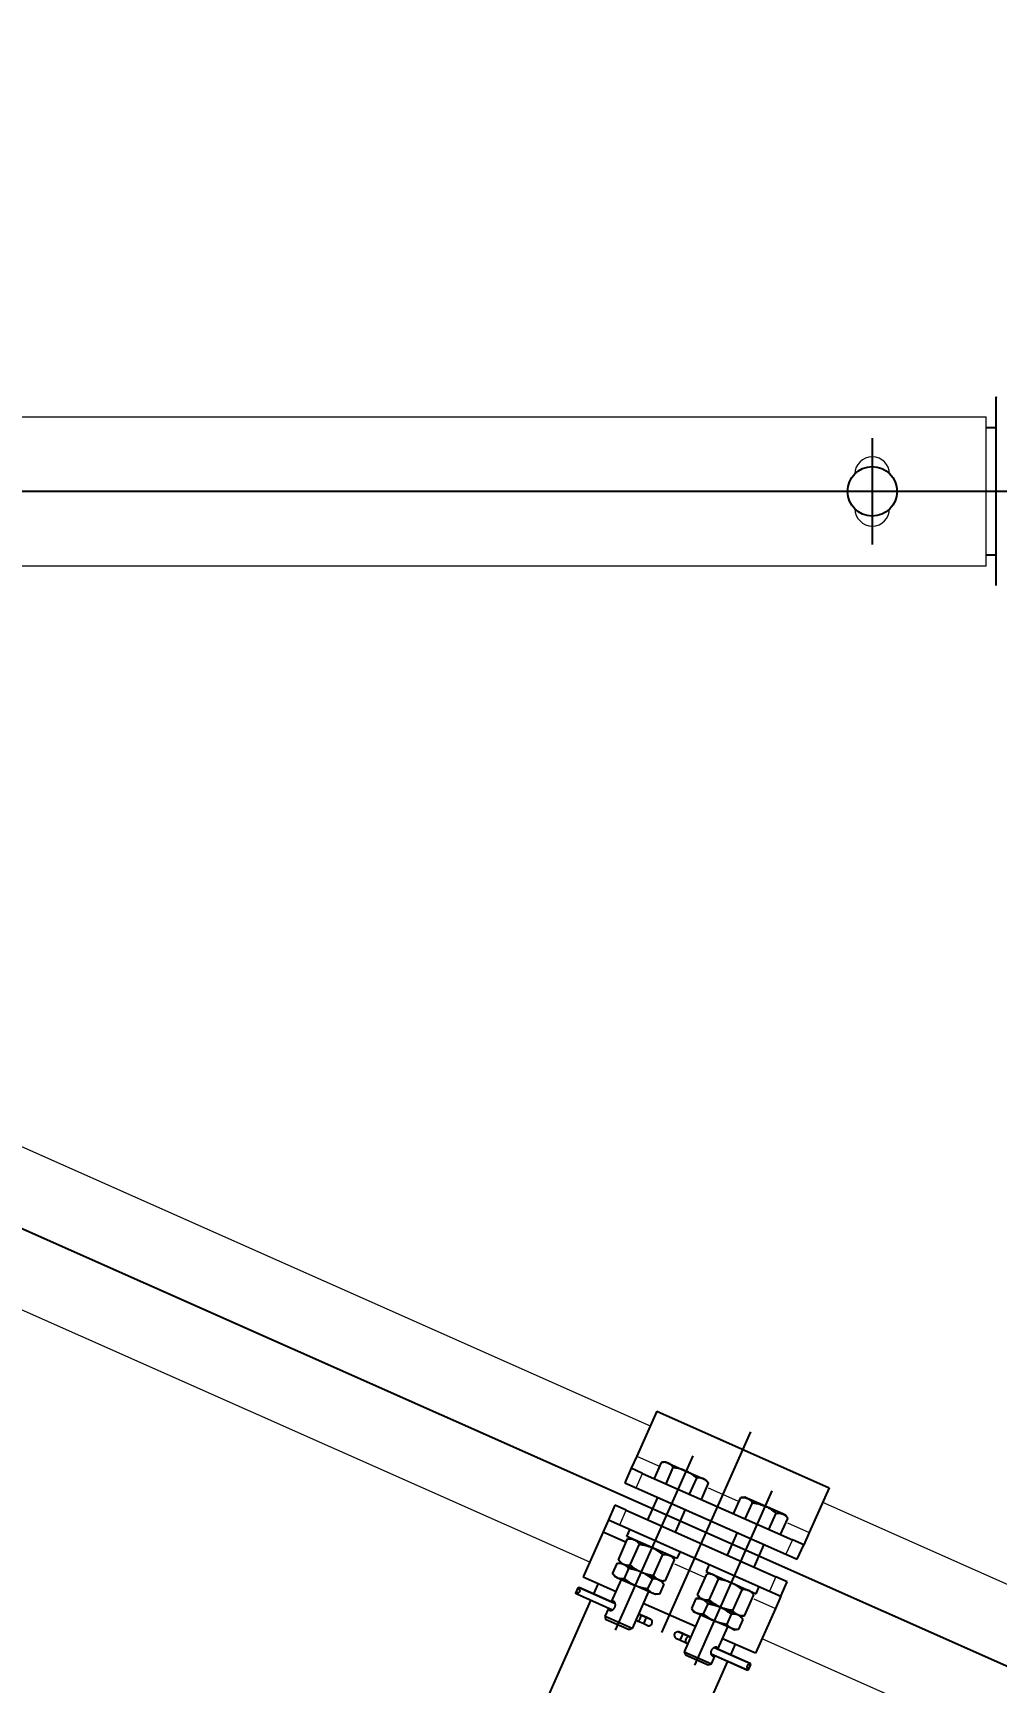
# Model space of a CAD drawing. Header units: millimetres. Extents: x -37020 to 35906, y -101 to 52234.
# Drawn here: x -148.436 to -148.047, y 226.76 to 227.426 of the extents above; entities that cross this region are included whole.
import ezdxf

# ---------------------------------------------------------------- set-up
doc = ezdxf.new("R2010")
doc.units = ezdxf.units.MM
doc.header["$PDMODE"] = 35
doc.header["$PDSIZE"] = 1
doc.linetypes.add('CENTER', pattern=[50.8, 31.75, -6.35, 6.35, -6.35])
for name, color, linetype in [('Catenaria', 2, 'Continuous'), ('GE-Cotas', 1, 'Continuous'), ('Layer1', 1, 'Continuous')]:
    doc.layers.add(name, color=color, linetype=linetype)
doc.styles.add('Romans', font='romans.shx', dxfattribs={"width": 0.8})
doc.dimstyles.new('COTAS GENERAL', dxfattribs={"dimscale": 0.1, "dimtxt": 2.5, "dimasz": 2.5, "dimexe": 1, "dimexo": 1, "dimgap": 1.25, "dimtad": 1, "dimzin": 1, "dimdsep": 46, "dimtxsty": 'Romans', "dimcen": 1, "dimclrd": 2, "dimclre": 1, "dimclrt": 3, "dimaunit": 1, "dimadec": 3, "dimazin": 0, "dimtfac": 1, "dimtix": 1, "dimtmove": 0, "dimatfit": 0, "dimfxl": 1, "dimtolj": 1, "dimarcsym": 0})

# ---------------------------------------------------------------- blocks, each defined once
blk = doc.blocks.new('*D255')
at = {"layer": 'Defpoints', "color": 0, "transparency": 16777216}
for p in [(-146.38785, 228.7464), (-146.85486, 228.65787), (-148.91933, 220.97282)]:
    blk.add_point(p, dxfattribs=at)
at = {"layer": 'GE-Cotas', "color": 1, "lineweight": -2, "transparency": 16777216}
for p, q in [((-146.65486, 228.65787), (-146.58785, 228.7464)), ((-146.58785, 228.7464), (-145.85332, 228.7464)), ((-146.80486, 228.65787), (-146.65486, 228.65787))]:
    blk.add_line(p, q, dxfattribs=at)
at = {"layer": 'GE-Cotas', "color": 3, "linetype": 'Continuous', "transparency": 16777216, "insert": (-146.08934, 228.8714), "char_height": 0.125, "attachment_point": 5, "style": 'Romans'}
blk.add_mtext('\\A1;+7685', dxfattribs=at)
blk = doc.blocks.new('*D256')
at = {"layer": 'Defpoints', "color": 0, "transparency": 16777216}
for p in [(-146.32147, 228.98724), (-146.79541, 228.89344), (-148.91933, 220.97282)]:
    blk.add_point(p, dxfattribs=at)
at = {"layer": 'GE-Cotas', "color": 1, "lineweight": -2, "transparency": 16777216}
for p, q in [((-146.59541, 228.89344), (-146.52147, 228.98724)), ((-146.52147, 228.98724), (-145.81611, 228.98724)), ((-146.74541, 228.89344), (-146.59541, 228.89344))]:
    blk.add_line(p, q, dxfattribs=at)
at = {"layer": 'GE-Cotas', "color": 3, "linetype": 'Continuous', "transparency": 16777216, "insert": (-146.03754, 229.11224), "char_height": 0.125, "attachment_point": 5, "style": 'Romans'}
blk.add_mtext('\\A1;+7921', dxfattribs=at)
blk = doc.blocks.new('*D257')
at = {"layer": 'Defpoints', "color": 0, "transparency": 16777216}
for p in [(-146.36041, 227.26843), (-147.026, 227.2406), (-148.91933, 220.97282)]:
    blk.add_point(p, dxfattribs=at)
at = {"layer": 'GE-Cotas', "color": 1, "lineweight": -2, "transparency": 16777216}
for p, q in [((-146.76041, 227.2406), (-146.56041, 227.26843)), ((-146.56041, 227.26843), (-145.82589, 227.26843)), ((-146.976, 227.2406), (-146.76041, 227.2406))]:
    blk.add_line(p, q, dxfattribs=at)
at = {"layer": 'GE-Cotas', "color": 3, "linetype": 'Continuous', "transparency": 16777216, "insert": (-146.0619, 227.39343), "char_height": 0.125, "attachment_point": 5, "style": 'Romans'}
blk.add_mtext('\\A1;+6268', dxfattribs=at)
blk = doc.blocks.new('*D259')
at = {"layer": 'Defpoints', "color": 0, "transparency": 16777216}
for p in [(-146.10125, 229.75645), (-146.57177, 229.57645), (-148.91933, 220.97282)]:
    blk.add_point(p, dxfattribs=at)
at = {"layer": 'GE-Cotas', "color": 1, "lineweight": -2, "transparency": 16777216}
for p, q in [((-146.37177, 229.57645), (-146.30125, 229.75645)), ((-146.30125, 229.75645), (-145.56256, 229.75645)), ((-146.52177, 229.57645), (-146.37177, 229.57645))]:
    blk.add_line(p, q, dxfattribs=at)
at = {"layer": 'GE-Cotas', "color": 3, "linetype": 'Continuous', "transparency": 16777216, "insert": (-145.80066, 229.88145), "char_height": 0.125, "attachment_point": 5, "style": 'Romans'}
blk.add_mtext('\\A1;+8604', dxfattribs=at)
blk = doc.blocks.new('p in 2000')
at = {"layer": 'Layer1', "linetype": 'Continuous', "lineweight": 15}
for p, q in [((-149.60228, 229.43058), (-149.15589, 229.43058)), ((-149.15589, 229.37028), (-149.15589, 229.43058)), ((-149.15589, 229.37028), (-149.63996, 229.37028)), ((-149.73421, 229.21945), (-149.29161, 229.02299)), ((-149.31607, 228.96788), (-149.76649, 229.1678)), ((-149.29705, 229.01073), (-149.28827, 229.00684)), ((-149.29725, 228.99795), (-149.29468, 229.00375)), ((-149.26817, 228.99791), (-149.25628, 228.99264)), ((-149.22196, 228.99208), (-149.06741, 228.92348)), ((-149.30389, 228.983), (-149.30131, 228.98881)), ((-149.23618, 228.98371), (-149.2274, 228.97982)), ((-149.23417, 228.9769), (-149.23675, 228.97109)), ((-149.28177, 228.96726), (-149.26989, 228.96199)), ((-149.2408, 228.96195), (-149.24338, 228.95615)), ((-149.24978, 228.95306), (-149.24101, 228.94917)), ((-149.09188, 228.86836), (-149.24642, 228.93696))]:
    blk.add_line(p, q, dxfattribs=at)
at = {"layer": 'Layer1'}
for p, q in [((-149.15589, 229.42618), (-149.15189, 229.42618)), ((-149.15189, 229.37468), (-149.15589, 229.37468)), ((-149.289, 229.02886), (-149.29705, 229.01073)), ((-149.289, 229.02886), (-149.21936, 228.99795)), ((-149.29925, 229.00578), (-149.30182, 228.99998)), ((-149.29705, 229.01073), (-149.29925, 229.00578)), ((-149.29468, 229.00375), (-149.29925, 229.00578)), ((-149.30182, 228.99998), (-149.29725, 228.99795)), ((-149.29725, 228.99795), (-149.23675, 228.97109)), ((-149.29468, 229.00375), (-149.23417, 228.9769)), ((-149.21936, 228.99795), (-149.2274, 228.97982)), ((-149.30846, 228.98503), (-149.31066, 228.98008)), ((-149.30588, 228.99084), (-149.30846, 228.98503)), ((-149.30846, 228.98503), (-149.30389, 228.983)), ((-149.30131, 228.98881), (-149.30588, 228.99084)), ((-149.30131, 228.98881), (-149.2408, 228.96195)), ((-149.31066, 228.98008), (-149.3187, 228.96195)), ((-149.31066, 228.98008), (-149.30188, 228.97619)), ((-149.30389, 228.983), (-149.24338, 228.95615)), ((-149.2274, 228.97982), (-149.2296, 228.97487)), ((-149.2296, 228.97487), (-149.23417, 228.9769)), ((-149.23218, 228.96906), (-149.2296, 228.97487)), ((-149.23675, 228.97109), (-149.23218, 228.96906)), ((-149.3187, 228.96195), (-149.30536, 228.95603)), ((-149.31265, 228.95927), (-149.31453, 228.95504)), ((-149.23623, 228.95992), (-149.2408, 228.96195)), ((-149.23881, 228.95412), (-149.23623, 228.95992)), ((-149.31568, 228.95244), (-149.3416, 228.89404)), ((-149.24338, 228.95615), (-149.23881, 228.95412)), ((-149.23881, 228.95412), (-149.24101, 228.94917)), ((-149.27337, 228.94183), (-149.29439, 228.95116)), ((-149.24101, 228.94917), (-149.24905, 228.93104)), ((-149.24905, 228.93104), (-149.2624, 228.93696)), ((-149.25735, 228.93472), (-149.25923, 228.93049)), ((-149.26038, 228.92789), (-149.28756, 228.86666))]:
    blk.add_line(p, q, dxfattribs=at)
at = {"layer": 'Layer1', "linetype": 'CENTER'}
for p, q in [((-149.20189, 229.42194), (-149.20189, 229.37892)), ((-148.16789, 229.40043), (-150.64148, 229.40043)), ((-150.03841, 229.32149), (-148.48189, 228.6304)), ((-149.25105, 229.02046), (-149.28701, 228.93944)), ((-149.27445, 229.01087), (-149.30573, 228.9404)), ((-149.24246, 228.99667), (-149.27374, 228.9262))]:
    blk.add_line(p, q, dxfattribs=at)
at = {"layer": 'Layer1', "linetype": 'Continuous'}
for p, q in [((-149.28992, 229.00164), (-149.28702, 229.00817)), ((-149.28702, 229.00817), (-149.28542, 229.00834)), ((-149.28542, 229.00834), (-149.28432, 229.00785)), ((-149.28517, 228.99953), (-149.28227, 229.00606)), ((-149.28432, 229.00785), (-149.27719, 229.00469)), ((-149.27719, 229.00469), (-149.27007, 229.00153)), ((-149.27567, 228.99532), (-149.27277, 229.00185)), ((-149.27092, 228.99321), (-149.26802, 228.99974)), ((-149.27007, 229.00153), (-149.26897, 229.00104)), ((-149.26897, 229.00104), (-149.26802, 228.99974)), ((-149.29254, 228.98491), (-149.28848, 228.99405)), ((-149.25793, 228.98744), (-149.25503, 228.99397)), ((-149.25343, 228.99414), (-149.25503, 228.99397)), ((-149.25233, 228.99365), (-149.25343, 228.99414)), ((-149.25318, 228.98533), (-149.25028, 228.99186)), ((-149.2452, 228.99049), (-149.25233, 228.99365)), ((-149.27751, 228.98919), (-149.28157, 228.98005)), ((-149.23808, 228.98733), (-149.2452, 228.99049)), ((-149.24368, 228.98112), (-149.24078, 228.98765)), ((-149.23893, 228.97901), (-149.23603, 228.98554)), ((-149.23698, 228.98684), (-149.23808, 228.98733)), ((-149.23603, 228.98554), (-149.23698, 228.98684)), ((-149.301, 228.97825), (-149.29972, 228.98115)), ((-149.28083, 228.9693), (-149.301, 228.97825)), ((-149.25649, 228.97985), (-149.26055, 228.97071)), ((-149.30447, 228.96885), (-149.30074, 228.97725)), ((-149.30074, 228.97725), (-149.29914, 228.97742)), ((-149.29972, 228.96675), (-149.29599, 228.97515)), ((-149.27954, 228.9722), (-149.28083, 228.9693)), ((-149.24958, 228.96585), (-149.24552, 228.97499)), ((-149.30512, 228.96738), (-149.30691, 228.96337)), ((-149.30512, 228.96738), (-149.30352, 228.96755)), ((-149.30352, 228.96755), (-149.30447, 228.96885)), ((-149.30352, 228.96755), (-149.30242, 228.96706)), ((-149.30242, 228.96706), (-149.2953, 228.9639)), ((-149.30037, 228.96528), (-149.30216, 228.96126)), ((-149.29022, 228.96253), (-149.28649, 228.97093)), ((-149.28547, 228.96042), (-149.28174, 228.96882)), ((-149.28269, 228.97012), (-149.28174, 228.96882)), ((-149.26773, 228.96695), (-149.26901, 228.96405)), ((-149.30723, 228.95181), (-149.30322, 228.96085)), ((-149.30596, 228.96207), (-149.30691, 228.96337)), ((-149.30486, 228.96158), (-149.30596, 228.96207)), ((-149.30486, 228.96158), (-149.29773, 228.95842)), ((-149.29061, 228.95526), (-149.29773, 228.95842)), ((-149.2953, 228.9639), (-149.28817, 228.96074)), ((-149.29088, 228.96106), (-149.29266, 228.95704)), ((-149.28817, 228.96074), (-149.28707, 228.96025)), ((-149.28613, 228.95895), (-149.28791, 228.95494)), ((-149.28547, 228.96042), (-149.28707, 228.96025)), ((-149.28707, 228.96025), (-149.28613, 228.95895)), ((-149.27248, 228.95465), (-149.26875, 228.96306)), ((-149.26901, 228.96405), (-149.24884, 228.9551)), ((-149.26715, 228.96323), (-149.26875, 228.96306)), ((-149.26773, 228.95255), (-149.264, 228.96095)), ((-149.24884, 228.9551), (-149.24755, 228.958)), ((-149.3217, 228.95539), (-149.32076, 228.95752)), ((-149.30688, 228.94853), (-149.32152, 228.95503)), ((-149.30689, 228.94853), (-149.3215, 228.95502)), ((-149.30573, 228.95113), (-149.32036, 228.95763)), ((-149.32034, 228.95763), (-149.30573, 228.95114)), ((-149.29225, 228.95598), (-149.29889, 228.94103)), ((-149.28951, 228.95477), (-149.29061, 228.95526)), ((-149.28791, 228.95494), (-149.28951, 228.95477)), ((-149.27313, 228.95318), (-149.27492, 228.94917)), ((-149.27153, 228.95335), (-149.27313, 228.95318)), ((-149.27248, 228.95465), (-149.27153, 228.95335)), ((-149.27043, 228.95286), (-149.27153, 228.95335)), ((-149.26331, 228.9497), (-149.27043, 228.95286)), ((-149.25823, 228.94833), (-149.2545, 228.95673)), ((-149.25348, 228.94622), (-149.24975, 228.95462)), ((-149.24975, 228.95462), (-149.2507, 228.95592)), ((-149.30985, 228.9459), (-149.30839, 228.9492)), ((-149.29889, 228.94103), (-149.30985, 228.9459)), ((-149.30936, 228.94463), (-149.30985, 228.9459)), ((-149.30016, 228.94054), (-149.30936, 228.94463)), ((-149.29559, 228.94663), (-149.29627, 228.94693)), ((-149.29626, 228.94694), (-149.29561, 228.94665)), ((-149.29602, 228.94446), (-149.29585, 228.94469)), ((-149.29585, 228.94469), (-149.2957, 228.94496)), ((-149.2957, 228.94496), (-149.29557, 228.94524)), ((-149.29559, 228.94663), (-149.29561, 228.94665)), ((-149.29561, 228.94665), (-149.29302, 228.9455)), ((-149.29549, 228.94649), (-149.29559, 228.94663)), ((-149.29303, 228.9455), (-149.29559, 228.94663)), ((-149.29557, 228.94524), (-149.29548, 228.94552)), ((-149.29543, 228.9463), (-149.29549, 228.94649)), ((-149.29548, 228.94552), (-149.29542, 228.94581)), ((-149.29541, 228.94607), (-149.29543, 228.9463)), ((-149.29542, 228.94581), (-149.29541, 228.94607)), ((-149.29303, 228.9455), (-149.29302, 228.9455)), ((-149.29139, 228.94477), (-149.29303, 228.9455)), ((-149.29302, 228.9455), (-149.29143, 228.94479)), ((-149.27123, 228.94665), (-149.27786, 228.9317)), ((-149.27492, 228.94917), (-149.27397, 228.94787)), ((-149.27397, 228.94787), (-149.27287, 228.94738)), ((-149.27287, 228.94738), (-149.26574, 228.94422)), ((-149.26838, 228.95108), (-149.27017, 228.94706)), ((-149.25618, 228.94654), (-149.26331, 228.9497)), ((-149.25889, 228.94686), (-149.26067, 228.94285)), ((-149.25508, 228.94605), (-149.25618, 228.94654)), ((-149.25414, 228.94475), (-149.25592, 228.94074)), ((-149.25508, 228.94605), (-149.25348, 228.94622)), ((-149.25414, 228.94475), (-149.25508, 228.94605)), ((-149.29889, 228.94103), (-149.30016, 228.94054)), ((-149.29675, 228.94403), (-149.29742, 228.94433)), ((-149.29677, 228.94404), (-149.29742, 228.94433)), ((-149.29677, 228.94404), (-149.29675, 228.94403)), ((-149.29418, 228.94289), (-149.29677, 228.94404)), ((-149.29675, 228.94403), (-149.29657, 228.94405)), ((-149.29418, 228.9429), (-149.29675, 228.94403)), ((-149.29657, 228.94405), (-149.29639, 228.94414)), ((-149.29639, 228.94414), (-149.2962, 228.94428)), ((-149.2962, 228.94428), (-149.29602, 228.94446)), ((-149.29418, 228.94289), (-149.29418, 228.9429)), ((-149.29254, 228.94217), (-149.29418, 228.9429)), ((-149.29259, 228.94218), (-149.29418, 228.94289)), ((-149.28012, 228.93977), (-149.27848, 228.93904)), ((-149.27848, 228.93905), (-149.28008, 228.93975)), ((-149.2759, 228.9379), (-149.27848, 228.93905)), ((-149.27848, 228.93904), (-149.27848, 228.93905)), ((-149.27848, 228.93904), (-149.27592, 228.9379)), ((-149.25862, 228.94106), (-149.26574, 228.94422)), ((-149.26427, 228.93274), (-149.26026, 228.94178)), ((-149.25862, 228.94106), (-149.25752, 228.94057)), ((-149.25752, 228.94057), (-149.25592, 228.94074)), ((-149.28128, 228.93717), (-149.27963, 228.93644)), ((-149.28124, 228.93714), (-149.27964, 228.93644)), ((-149.27964, 228.93644), (-149.27706, 228.93529)), ((-149.27964, 228.93644), (-149.27963, 228.93644)), ((-149.27963, 228.93644), (-149.27707, 228.9353)), ((-149.27786, 228.9317), (-149.27737, 228.93043)), ((-149.27786, 228.9317), (-149.2669, 228.92683)), ((-149.27726, 228.93587), (-149.27724, 228.93613)), ((-149.27723, 228.93563), (-149.27726, 228.93587)), ((-149.27724, 228.93613), (-149.27718, 228.93641)), ((-149.27717, 228.93544), (-149.27723, 228.93563)), ((-149.27718, 228.93641), (-149.27709, 228.9367)), ((-149.27707, 228.9353), (-149.27717, 228.93544)), ((-149.27709, 228.9367), (-149.27697, 228.93698)), ((-149.27707, 228.9353), (-149.2764, 228.935)), ((-149.27706, 228.93529), (-149.27707, 228.9353)), ((-149.27706, 228.93529), (-149.2764, 228.935)), ((-149.27697, 228.93698), (-149.27682, 228.93724)), ((-149.27682, 228.93724), (-149.27664, 228.93747)), ((-149.27664, 228.93747), (-149.27646, 228.93766)), ((-149.27646, 228.93766), (-149.27627, 228.9378)), ((-149.27627, 228.9378), (-149.27609, 228.93788)), ((-149.27609, 228.93788), (-149.27592, 228.9379)), ((-149.27592, 228.9379), (-149.27524, 228.9376)), ((-149.27592, 228.9379), (-149.2759, 228.9379)), ((-149.27524, 228.93761), (-149.2759, 228.9379)), ((-149.25116, 228.92692), (-149.26578, 228.93341)), ((-149.26578, 228.9334), (-149.25114, 228.92691)), ((-149.27737, 228.93043), (-149.26817, 228.92634)), ((-149.26817, 228.92634), (-149.2669, 228.92683)), ((-149.26694, 228.9308), (-149.2523, 228.9243)), ((-149.26693, 228.9308), (-149.25232, 228.92431)), ((-149.2669, 228.92683), (-149.26543, 228.93013)), ((-149.25191, 228.92441), (-149.25096, 228.92654))]:
    blk.add_line(p, q, dxfattribs=at)
blk.add_circle((-149.20189, 229.40043), 0.01, dxfattribs=at)
at = {"layer": 'Layer1', "linetype": 'Continuous', "lineweight": 15}
for centre, start, end in [((-149.20189, 229.40743), 0, 180), ((-149.20189, 229.39343), 180, 0)]:
    blk.add_arc(centre, 0.007, start, end, dxfattribs=at)
at = {"layer": 'Layer1', "linetype": 'Continuous'}
for centre, radius, start, end in [((-149.2892, 228.94224), 0.00502, 139.60079, 172.52931), ((-149.29222, 228.94358), 0.00145, 257.0274, 55.1027), ((-149.29152, 228.94458), 0.00023, 55.1027, 66.06505), ((-149.29249, 228.94239), 0.00023, 246.06505, 257.0274), ((-149.28045, 228.93835), 0.00145, 77.0274, 235.1027), ((-149.28017, 228.93954), 0.00023, 66.06505, 77.0274), ((-149.28346, 228.93969), 0.00502, 319.60079, 352.52931), ((-149.28114, 228.93735), 0.00023, 235.1027, 246.06505)]:
    blk.add_arc(centre, radius, start, end, dxfattribs=at)
at = {"layer": 'Layer1', "linetype": 'Continuous', "extrusion": (0, 0, -1)}
for centre, major_axis, ratio, start_param, end_param in [((-149.3228, 228.95716), (0.00264, -0.00117), 0.501149, 5.349757, 7.216614), ((-149.32081, 228.95627), (0.00059, 0.00133), 0.534873, 3.332922, 3.77896), ((-149.32141, 228.95523), (0.000093, 0.00021), 0.534873, 3.141593, 3.332922), ((-149.32081, 228.95627), (0.00059, 0.00133), 0.534873, 5.645818, 6.091856), ((-149.32044, 228.95742), (0.000093, 0.00021), 0.534873, 6.091856, 6.283185)]:
    blk.add_ellipse(centre, major_axis=major_axis, ratio=ratio, start_param=start_param, end_param=end_param, dxfattribs=at)
at = {"layer": 'Layer1', "linetype": 'Continuous'}
for centre, major_axis, ratio, start_param, end_param in [((-149.24986, 228.92478), (-0.00264, 0.00117), 0.501149, 5.349757, 7.216614), ((-149.25126, 228.92671), (0.000093, 0.00021), 0.534873, 6.091856, 6.283185), ((-149.25186, 228.92566), (0.00059, 0.00133), 0.534873, 5.645818, 6.091856), ((-149.25223, 228.92452), (0.000093, 0.00021), 0.534873, 3.141593, 3.332922), ((-149.25186, 228.92566), (0.00059, 0.00133), 0.534873, 3.332922, 3.77896)]:
    blk.add_ellipse(centre, major_axis=major_axis, ratio=ratio, start_param=start_param, end_param=end_param, dxfattribs=at)
at = {"layer": 'Layer1'}
for points, knots in [([(-149.15189, 229.38221), (-149.15189, 229.38359), (-149.15189, 229.3864), (-149.15189, 229.39096), (-149.15189, 229.3954), (-149.15189, 229.39959), (-149.15189, 229.40346), (-149.15189, 229.40733), (-149.15189, 229.41115), (-149.15189, 229.41485), (-149.15189, 229.41838), (-149.15189, 229.4217), (-149.15189, 229.42506), (-149.15189, 229.42834), (-149.15189, 229.43136), (-149.15189, 229.43386), (-149.15189, 229.43585), (-149.15189, 229.43734), (-149.15189, 229.43815), (-149.15189, 229.43846), (-149.15189, 229.43841), (-149.15189, 229.4384)], [0, 0, 0, 0, 0.058891, 0.119603, 0.182018, 0.230818, 0.279611, 0.329449, 0.37928, 0.429119, 0.47895, 0.52775, 0.576543, 0.638964, 0.699677, 0.758561, 0.817451, 0.878164, 0.940579, 0.989378, 1, 1, 1, 1]), ([(-149.15189, 229.36246), (-149.15189, 229.36247), (-149.15189, 229.36249), (-149.15189, 229.363), (-149.15189, 229.3639), (-149.15189, 229.3652), (-149.15189, 229.36686), (-149.15189, 229.36886), (-149.15189, 229.37138), (-149.15189, 229.37449), (-149.15189, 229.37818), (-149.15189, 229.38088), (-149.15189, 229.38221)], [0, 0, 0, 0, 0.0738155, 0.1701917, 0.2665548, 0.362931, 0.459294, 0.5536623, 0.6480177, 0.7687258, 0.8861228, 1, 1, 1, 1])]:
    blk.add_open_spline(points, degree=3, knots=knots, dxfattribs=at)
at = {"layer": 'Layer1', "linetype": 'Continuous'}
for points, knots in [([(-149.28432, 229.00785), (-149.28437, 229.00788), (-149.28462, 229.00798), (-149.28507, 229.00811), (-149.28569, 229.00821), (-149.28634, 229.00823), (-149.28679, 229.00819), (-149.28702, 229.00817)], [0, 0, 0, 0, 0.070056, 0.300425, 0.53083, 0.765392, 1, 1, 1, 1]), ([(-149.28227, 229.00606), (-149.28242, 229.00625), (-149.28271, 229.00663), (-149.28319, 229.00713), (-149.28372, 229.00755), (-149.28412, 229.00775), (-149.28432, 229.00785)], [0, 0, 0, 0, 0.2477112, 0.4953655, 0.7477053, 1, 1, 1, 1]), ([(-149.27719, 229.00469), (-149.27752, 229.00483), (-149.27816, 229.0051), (-149.27917, 229.00543), (-149.2802, 229.0057), (-149.28124, 229.00591), (-149.28193, 229.00601), (-149.28227, 229.00606)], [0, 0, 0, 0, 0.199457, 0.398929, 0.601454, 0.804007, 1, 1, 1, 1]), ([(-149.27277, 229.00185), (-149.2733, 229.00228), (-149.2741, 229.00292), (-149.27525, 229.00367), (-149.27618, 229.00421), (-149.27684, 229.00453), (-149.27719, 229.00469)], [0, 0, 0, 0, 0.387945, 0.583937, 0.779906, 1, 1, 1, 1]), ([(-149.27007, 229.00153), (-149.27013, 229.00155), (-149.27037, 229.00166), (-149.27082, 229.00179), (-149.27144, 229.00188), (-149.27209, 229.0019), (-149.27254, 229.00187), (-149.27277, 229.00185)], [0, 0, 0, 0, 0.070056, 0.300425, 0.53083, 0.765392, 1, 1, 1, 1]), ([(-149.26802, 228.99974), (-149.26817, 228.99993), (-149.26846, 229.00031), (-149.26895, 229.0008), (-149.26948, 229.00123), (-149.26987, 229.00143), (-149.27007, 229.00153)], [0, 0, 0, 0, 0.247711, 0.495365, 0.747705, 1, 1, 1, 1]), ([(-149.25503, 228.99397), (-149.25479, 228.99399), (-149.25431, 228.99403), (-149.25362, 228.994), (-149.25295, 228.99389), (-149.25254, 228.99373), (-149.25233, 228.99365)], [0, 0, 0, 0, 0.247711, 0.495365, 0.747705, 1, 1, 1, 1]), ([(-149.25233, 228.99365), (-149.25227, 228.99363), (-149.25203, 228.99352), (-149.25163, 228.99327), (-149.25114, 228.99287), (-149.25069, 228.99241), (-149.25042, 228.99204), (-149.25028, 228.99186)], [0, 0, 0, 0, 0.070056, 0.300425, 0.53083, 0.765392, 1, 1, 1, 1]), ([(-149.25028, 228.99186), (-149.24961, 228.99176), (-149.24859, 228.9916), (-149.24726, 228.99125), (-149.24624, 228.99092), (-149.24556, 228.99064), (-149.2452, 228.99049)], [0, 0, 0, 0, 0.387945, 0.583937, 0.779906, 1, 1, 1, 1]), ([(-149.2452, 228.99049), (-149.24489, 228.99034), (-149.24425, 228.99004), (-149.24333, 228.98952), (-149.24244, 228.98894), (-149.24159, 228.98831), (-149.24105, 228.98787), (-149.24078, 228.98765)], [0, 0, 0, 0, 0.199457, 0.398929, 0.601454, 0.804007, 1, 1, 1, 1]), ([(-149.24078, 228.98765), (-149.24054, 228.98767), (-149.24006, 228.98771), (-149.23937, 228.98768), (-149.2387, 228.98757), (-149.23829, 228.98741), (-149.23808, 228.98733)], [0, 0, 0, 0, 0.2477112, 0.4953655, 0.7477053, 1, 1, 1, 1]), ([(-149.23808, 228.98733), (-149.23802, 228.9873), (-149.23778, 228.98719), (-149.23738, 228.98695), (-149.2369, 228.98655), (-149.23644, 228.98608), (-149.23617, 228.98572), (-149.23603, 228.98554)], [0, 0, 0, 0, 0.070056, 0.300425, 0.53083, 0.765392, 1, 1, 1, 1]), ([(-149.30074, 228.97725), (-149.3005, 228.97727), (-149.30003, 228.97731), (-149.29933, 228.97728), (-149.29866, 228.97718), (-149.29825, 228.97702), (-149.29804, 228.97694)], [0, 0, 0, 0, 0.247269, 0.495363, 0.746874, 1, 1, 1, 1]), ([(-149.29804, 228.97694), (-149.29799, 228.97691), (-149.29768, 228.97677), (-149.29729, 228.97652), (-149.29686, 228.97615), (-149.29646, 228.97575), (-149.29618, 228.97539), (-149.29599, 228.97515)], [0, 0, 0, 0, 0.070059, 0.376588, 0.530821, 0.683101, 1, 1, 1, 1]), ([(-149.29599, 228.97515), (-149.29556, 228.97508), (-149.2947, 228.97495), (-149.29342, 228.97466), (-149.29215, 228.97428), (-149.29133, 228.97394), (-149.29092, 228.97377)], [0, 0, 0, 0, 0.247269, 0.495363, 0.746874, 1, 1, 1, 1]), ([(-149.29092, 228.97377), (-149.2908, 228.97372), (-149.29032, 228.97351), (-149.2895, 228.97307), (-149.28846, 228.97243), (-149.28745, 228.97171), (-149.28681, 228.97119), (-149.28649, 228.97093)], [0, 0, 0, 0, 0.070056, 0.299813, 0.530831, 0.765026, 1, 1, 1, 1]), ([(-149.30512, 228.96738), (-149.30488, 228.9674), (-149.30427, 228.96745), (-149.30353, 228.9674), (-149.30288, 228.96725), (-149.30258, 228.96713), (-149.30242, 228.96706)], [0, 0, 0, 0, 0.257198, 0.62627, 0.81314, 1, 1, 1, 1]), ([(-149.30447, 228.96885), (-149.30433, 228.96866), (-149.30404, 228.96828), (-149.30355, 228.96779), (-149.30302, 228.96736), (-149.30262, 228.96716), (-149.30242, 228.96706)], [0, 0, 0, 0, 0.247269, 0.495363, 0.746874, 1, 1, 1, 1]), ([(-149.30242, 228.96706), (-149.30237, 228.96704), (-149.30212, 228.96694), (-149.30167, 228.9668), (-149.30105, 228.96671), (-149.3004, 228.96669), (-149.29995, 228.96673), (-149.29972, 228.96675)], [0, 0, 0, 0, 0.070056, 0.299813, 0.530831, 0.765026, 1, 1, 1, 1]), ([(-149.30242, 228.96706), (-149.30221, 228.96696), (-149.30172, 228.9667), (-149.30103, 228.96611), (-149.30059, 228.96555), (-149.30037, 228.96528)], [0, 0, 0, 0, 0.268407, 0.632373, 1, 1, 1, 1]), ([(-149.2953, 228.9639), (-149.29541, 228.96395), (-149.29589, 228.96416), (-149.29677, 228.96448), (-149.29795, 228.96482), (-149.29915, 228.96509), (-149.29997, 228.96521), (-149.30037, 228.96528)], [0, 0, 0, 0, 0.0700556, 0.2998126, 0.5308313, 0.7650256, 1, 1, 1, 1]), ([(-149.29972, 228.96675), (-149.29939, 228.96647), (-149.29871, 228.96592), (-149.29763, 228.96516), (-149.2965, 228.96447), (-149.2957, 228.96409), (-149.2953, 228.9639)], [0, 0, 0, 0, 0.247269, 0.495363, 0.746874, 1, 1, 1, 1]), ([(-149.28649, 228.97093), (-149.28625, 228.97095), (-149.28564, 228.971), (-149.2849, 228.97094), (-149.28425, 228.97079), (-149.28395, 228.97067), (-149.28379, 228.97061)], [0, 0, 0, 0, 0.257198, 0.62627, 0.81314, 1, 1, 1, 1]), ([(-149.28379, 228.97061), (-149.28358, 228.9705), (-149.28309, 228.97025), (-149.2824, 228.96965), (-149.28196, 228.9691), (-149.28174, 228.96882)], [0, 0, 0, 0, 0.268407, 0.632373, 1, 1, 1, 1]), ([(-149.30691, 228.96337), (-149.30683, 228.96327), (-149.30668, 228.96307), (-149.3063, 228.96261), (-149.30584, 228.96218), (-149.3053, 228.9618), (-149.305, 228.96165), (-149.30486, 228.96158)], [0, 0, 0, 0, 0.12856, 0.257217, 0.62628, 0.813145, 1, 1, 1, 1]), ([(-149.30486, 228.96158), (-149.30464, 228.9615), (-149.30412, 228.9613), (-149.30321, 228.96119), (-149.30251, 228.96124), (-149.30216, 228.96126)], [0, 0, 0, 0, 0.268407, 0.632373, 1, 1, 1, 1]), ([(-149.29773, 228.95842), (-149.29784, 228.95847), (-149.29833, 228.95869), (-149.29915, 228.95912), (-149.30019, 228.95976), (-149.3012, 228.96048), (-149.30184, 228.961), (-149.30216, 228.96126)], [0, 0, 0, 0, 0.0700556, 0.2998126, 0.5308313, 0.7650256, 1, 1, 1, 1]), ([(-149.29266, 228.95704), (-149.29309, 228.95711), (-149.29395, 228.95724), (-149.29523, 228.95753), (-149.2965, 228.95791), (-149.29732, 228.95825), (-149.29773, 228.95842)], [0, 0, 0, 0, 0.247269, 0.495363, 0.746874, 1, 1, 1, 1]), ([(-149.2953, 228.9639), (-149.29519, 228.96385), (-149.2947, 228.96364), (-149.29383, 228.96332), (-149.29265, 228.96298), (-149.29145, 228.96271), (-149.29063, 228.96259), (-149.29022, 228.96253)], [0, 0, 0, 0, 0.070056, 0.299813, 0.530831, 0.765026, 1, 1, 1, 1]), ([(-149.29088, 228.96106), (-149.29121, 228.96134), (-149.29189, 228.96189), (-149.29296, 228.96264), (-149.2941, 228.96333), (-149.2949, 228.96371), (-149.2953, 228.9639)], [0, 0, 0, 0, 0.247711, 0.495365, 0.747705, 1, 1, 1, 1]), ([(-149.28817, 228.96074), (-149.28823, 228.96076), (-149.28847, 228.96087), (-149.28893, 228.961), (-149.28955, 228.9611), (-149.2902, 228.96112), (-149.29065, 228.96108), (-149.29088, 228.96106)], [0, 0, 0, 0, 0.070056, 0.300425, 0.53083, 0.765392, 1, 1, 1, 1]), ([(-149.29022, 228.96253), (-149.29007, 228.96233), (-149.2897, 228.96185), (-149.28916, 228.96134), (-149.28862, 228.96096), (-149.28832, 228.96081), (-149.28817, 228.96074)], [0, 0, 0, 0, 0.257198, 0.62627, 0.81314, 1, 1, 1, 1]), ([(-149.28817, 228.96074), (-149.28795, 228.96066), (-149.28743, 228.96046), (-149.28653, 228.96035), (-149.28583, 228.9604), (-149.28547, 228.96042)], [0, 0, 0, 0, 0.268407, 0.632373, 1, 1, 1, 1]), ([(-149.28613, 228.95895), (-149.28627, 228.95914), (-149.28656, 228.95952), (-149.28705, 228.96001), (-149.28758, 228.96044), (-149.28798, 228.96064), (-149.28817, 228.96074)], [0, 0, 0, 0, 0.247269, 0.495363, 0.746874, 1, 1, 1, 1]), ([(-149.26605, 228.96274), (-149.26627, 228.96282), (-149.26679, 228.96302), (-149.2677, 228.96313), (-149.2684, 228.96308), (-149.26875, 228.96306)], [0, 0, 0, 0, 0.268407, 0.632373, 1, 1, 1, 1]), ([(-149.264, 228.96095), (-149.26415, 228.96114), (-149.26452, 228.96163), (-149.26506, 228.96214), (-149.26561, 228.96252), (-149.2659, 228.96266), (-149.26605, 228.96274)], [0, 0, 0, 0, 0.257198, 0.62627, 0.81314, 1, 1, 1, 1]), ([(-149.25893, 228.95957), (-149.25904, 228.95962), (-149.25952, 228.95983), (-149.2604, 228.96016), (-149.26157, 228.9605), (-149.26278, 228.96076), (-149.26359, 228.96089), (-149.264, 228.96095)], [0, 0, 0, 0, 0.070056, 0.299813, 0.530831, 0.765026, 1, 1, 1, 1]), ([(-149.2545, 228.95673), (-149.25484, 228.95701), (-149.25551, 228.95756), (-149.25659, 228.95831), (-149.25772, 228.959), (-149.25852, 228.95938), (-149.25893, 228.95957)], [0, 0, 0, 0, 0.247269, 0.495363, 0.746874, 1, 1, 1, 1]), ([(-149.30816, 228.9491), (-149.30816, 228.94909), (-149.30818, 228.94899), (-149.30818, 228.94884), (-149.30815, 228.94864), (-149.30808, 228.94849), (-149.30796, 228.94838), (-149.30781, 228.94831), (-149.30763, 228.94829), (-149.30742, 228.94831), (-149.30719, 228.94838), (-149.30695, 228.94849), (-149.3067, 228.94864), (-149.30646, 228.94884), (-149.30623, 228.94908), (-149.30604, 228.94936), (-149.30588, 228.94966), (-149.30577, 228.94996), (-149.3057, 228.95028), (-149.30567, 228.95058), (-149.30568, 228.95089), (-149.30573, 228.95118), (-149.30581, 228.95144), (-149.30592, 228.95167), (-149.30605, 228.95185), (-149.30619, 228.95197), (-149.30635, 228.95204), (-149.3065, 228.95205), (-149.30665, 228.952), (-149.30681, 228.9519), (-149.30693, 228.9518), (-149.30699, 228.95172), (-149.307, 228.9517)], [0, 0, 0, 0, 0.003682, 0.039936, 0.076077, 0.113337, 0.148204, 0.184166, 0.217713, 0.25221, 0.286234, 0.321161, 0.356766, 0.393373, 0.429418, 0.466605, 0.501023, 0.536512, 0.56981, 0.604018, 0.638396, 0.673681, 0.709667, 0.746706, 0.782399, 0.81923, 0.85327, 0.888331, 0.92188, 0.956338, 0.991139, 1, 1, 1, 1]), ([(-149.29061, 228.95526), (-149.29066, 228.95528), (-149.2909, 228.95539), (-149.29131, 228.95564), (-149.29179, 228.95603), (-149.29224, 228.9565), (-149.29252, 228.95686), (-149.29266, 228.95704)], [0, 0, 0, 0, 0.070056, 0.299813, 0.530831, 0.765026, 1, 1, 1, 1]), ([(-149.28791, 228.95494), (-149.28815, 228.95492), (-149.28862, 228.95488), (-149.28932, 228.95491), (-149.28999, 228.95502), (-149.2904, 228.95518), (-149.29061, 228.95526)], [0, 0, 0, 0, 0.247269, 0.495363, 0.746874, 1, 1, 1, 1]), ([(-149.27313, 228.95318), (-149.27289, 228.9532), (-149.27242, 228.95324), (-149.27173, 228.95321), (-149.27105, 228.95311), (-149.27064, 228.95295), (-149.27043, 228.95286)], [0, 0, 0, 0, 0.247269, 0.495363, 0.746874, 1, 1, 1, 1]), ([(-149.27043, 228.95286), (-149.27064, 228.95297), (-149.27114, 228.95323), (-149.27183, 228.95382), (-149.27226, 228.95438), (-149.27248, 228.95465)], [0, 0, 0, 0, 0.268407, 0.632373, 1, 1, 1, 1]), ([(-149.27043, 228.95286), (-149.27038, 228.95284), (-149.27014, 228.95273), (-149.26974, 228.95248), (-149.26925, 228.95209), (-149.2688, 228.95162), (-149.26852, 228.95126), (-149.26838, 228.95108)], [0, 0, 0, 0, 0.070056, 0.300425, 0.53083, 0.765392, 1, 1, 1, 1]), ([(-149.26773, 228.95255), (-149.26798, 228.95253), (-149.26858, 228.95248), (-149.26933, 228.95253), (-149.26997, 228.95268), (-149.27028, 228.9528), (-149.27043, 228.95286)], [0, 0, 0, 0, 0.257198, 0.62627, 0.81314, 1, 1, 1, 1]), ([(-149.26331, 228.9497), (-149.26342, 228.94975), (-149.2639, 228.94997), (-149.26473, 228.9504), (-149.26577, 228.95105), (-149.26677, 228.95176), (-149.26741, 228.95228), (-149.26773, 228.95255)], [0, 0, 0, 0, 0.070056, 0.299813, 0.530831, 0.765026, 1, 1, 1, 1]), ([(-149.2518, 228.95641), (-149.25186, 228.95644), (-149.25216, 228.95657), (-149.25262, 228.95669), (-149.25317, 228.95676), (-149.25375, 228.95679), (-149.2542, 228.95676), (-149.2545, 228.95673)], [0, 0, 0, 0, 0.070059, 0.376588, 0.530821, 0.683101, 1, 1, 1, 1]), ([(-149.24975, 228.95462), (-149.2499, 228.95481), (-149.25019, 228.95519), (-149.25068, 228.95569), (-149.25121, 228.95611), (-149.2516, 228.95631), (-149.2518, 228.95641)], [0, 0, 0, 0, 0.247269, 0.495363, 0.746874, 1, 1, 1, 1]), ([(-149.27492, 228.94917), (-149.27477, 228.94898), (-149.27448, 228.9486), (-149.27399, 228.94811), (-149.27346, 228.94768), (-149.27307, 228.94748), (-149.27287, 228.94738)], [0, 0, 0, 0, 0.247269, 0.495363, 0.746874, 1, 1, 1, 1]), ([(-149.27287, 228.94738), (-149.27281, 228.94736), (-149.27257, 228.94725), (-149.27212, 228.94712), (-149.2715, 228.94703), (-149.27084, 228.947), (-149.27039, 228.94704), (-149.27017, 228.94706)], [0, 0, 0, 0, 0.070056, 0.299813, 0.530831, 0.765026, 1, 1, 1, 1]), ([(-149.27017, 228.94706), (-149.26983, 228.94679), (-149.26915, 228.94624), (-149.26808, 228.94548), (-149.26695, 228.94479), (-149.26614, 228.94441), (-149.26574, 228.94422)], [0, 0, 0, 0, 0.247269, 0.495363, 0.746874, 1, 1, 1, 1]), ([(-149.26838, 228.95108), (-149.26795, 228.95101), (-149.26709, 228.95088), (-149.26581, 228.95059), (-149.26454, 228.95021), (-149.26372, 228.94987), (-149.26331, 228.9497)], [0, 0, 0, 0, 0.247711, 0.495365, 0.747705, 1, 1, 1, 1]), ([(-149.26331, 228.9497), (-149.2632, 228.94965), (-149.26272, 228.94943), (-149.26189, 228.949), (-149.26085, 228.94836), (-149.25984, 228.94764), (-149.25921, 228.94712), (-149.25889, 228.94686)], [0, 0, 0, 0, 0.0700556, 0.2998126, 0.5308313, 0.7650256, 1, 1, 1, 1]), ([(-149.25823, 228.94833), (-149.25866, 228.94839), (-149.25952, 228.94853), (-149.26081, 228.94882), (-149.26208, 228.94919), (-149.2629, 228.94953), (-149.26331, 228.9497)], [0, 0, 0, 0, 0.247269, 0.495363, 0.746874, 1, 1, 1, 1]), ([(-149.25618, 228.94654), (-149.25641, 228.94662), (-149.25693, 228.94682), (-149.25783, 228.94693), (-149.25853, 228.94688), (-149.25889, 228.94686)], [0, 0, 0, 0, 0.268407, 0.632373, 1, 1, 1, 1]), ([(-149.25618, 228.94654), (-149.25624, 228.94657), (-149.25648, 228.94668), (-149.25688, 228.94692), (-149.25737, 228.94732), (-149.25782, 228.94779), (-149.2581, 228.94815), (-149.25823, 228.94833)], [0, 0, 0, 0, 0.070056, 0.299813, 0.530831, 0.765026, 1, 1, 1, 1]), ([(-149.25414, 228.94475), (-149.25429, 228.94495), (-149.25465, 228.94543), (-149.2552, 228.94594), (-149.25574, 228.94632), (-149.25604, 228.94647), (-149.25618, 228.94654)], [0, 0, 0, 0, 0.257198, 0.62627, 0.81314, 1, 1, 1, 1]), ([(-149.25348, 228.94622), (-149.25372, 228.9462), (-149.2542, 228.94616), (-149.25489, 228.94619), (-149.25556, 228.9463), (-149.25598, 228.94646), (-149.25618, 228.94654)], [0, 0, 0, 0, 0.247269, 0.495363, 0.746874, 1, 1, 1, 1]), ([(-149.26574, 228.94422), (-149.26563, 228.94417), (-149.26515, 228.94396), (-149.26427, 228.94364), (-149.26309, 228.9433), (-149.26189, 228.94303), (-149.26108, 228.94291), (-149.26067, 228.94285)], [0, 0, 0, 0, 0.0700556, 0.2998126, 0.5308313, 0.7650256, 1, 1, 1, 1]), ([(-149.25862, 228.94106), (-149.25883, 228.94116), (-149.25932, 228.94142), (-149.26001, 228.94201), (-149.26045, 228.94257), (-149.26067, 228.94285)], [0, 0, 0, 0, 0.268407, 0.632373, 1, 1, 1, 1]), ([(-149.25592, 228.94074), (-149.25604, 228.94073), (-149.25629, 228.9407), (-149.25689, 228.94068), (-149.25751, 228.94072), (-149.25816, 228.94087), (-149.25847, 228.941), (-149.25862, 228.94106)], [0, 0, 0, 0, 0.12856, 0.257217, 0.62628, 0.813145, 1, 1, 1, 1]), ([(-149.26566, 228.93023), (-149.26566, 228.93022), (-149.26572, 228.93015), (-149.26584, 228.93004), (-149.266, 228.92993), (-149.26617, 228.92989), (-149.26633, 228.9299), (-149.26648, 228.92997), (-149.26662, 228.93009), (-149.26674, 228.93026), (-149.26685, 228.93047), (-149.26693, 228.93072), (-149.26698, 228.93101), (-149.26699, 228.93132), (-149.26697, 228.93166), (-149.26689, 228.93198), (-149.26678, 228.9323), (-149.26662, 228.93259), (-149.26644, 228.93285), (-149.26623, 228.93308), (-149.266, 228.93327), (-149.26575, 228.93343), (-149.2655, 228.93355), (-149.26526, 228.93362), (-149.26504, 228.93365), (-149.26485, 228.93362), (-149.2647, 228.93355), (-149.26459, 228.93344), (-149.26451, 228.9333), (-149.26448, 228.93312), (-149.26448, 228.93296), (-149.2645, 228.93286), (-149.2645, 228.93284)], [0, 0, 0, 0, 0.003682, 0.039936, 0.076077, 0.113337, 0.148204, 0.184166, 0.217713, 0.25221, 0.286234, 0.321161, 0.356766, 0.393373, 0.429418, 0.466605, 0.501023, 0.536512, 0.56981, 0.604018, 0.638396, 0.673681, 0.709667, 0.746706, 0.782399, 0.81923, 0.85327, 0.888331, 0.92188, 0.956338, 0.991139, 1, 1, 1, 1])]:
    blk.add_open_spline(points, degree=3, knots=knots, dxfattribs=at)

msp = doc.modelspace()

# ---------------------------------------------------------------- block references
at = {"layer": 'Catenaria', "linetype": 'Continuous'}
msp.add_blockref('p in 2000', (1.10533, -2.15983), dxfattribs=at)

# ---------------------------------------------------------------- dimensions: what is measured, and where the dimension line sits
at = {"layer": 'GE-Cotas'}
for feature_location, offset, picture, middle in [((-146.57177, 229.57645), (0.47052, 0.18), '*D259', (-145.80066, 229.88145)), ((-146.79541, 228.89344), (0.47394, 0.09379), '*D256', (-146.03754, 229.11224)), ((-146.85486, 228.65787), (0.46701, 0.08853), '*D255', (-146.08934, 228.8714)), ((-147.026, 227.2406), (0.66558, 0.02783), '*D257', (-146.0619, 227.39343))]:
    dim = msp.add_ordinate_dim(feature_location=feature_location, offset=offset, dtype=0, origin=(-148.91933, 220.97282), text='+<>', dimstyle='COTAS GENERAL', override={"dimscale": 0.05, "dimasz": 2, "dimdec": 0, "dimlfac": 1000, "dimdsep": 44}, dxfattribs=at)
    dim.commit()
    dim.dimension.update_dxf_attribs({"geometry": picture, "text_midpoint": middle})

doc.saveas('drawing.dxf')
